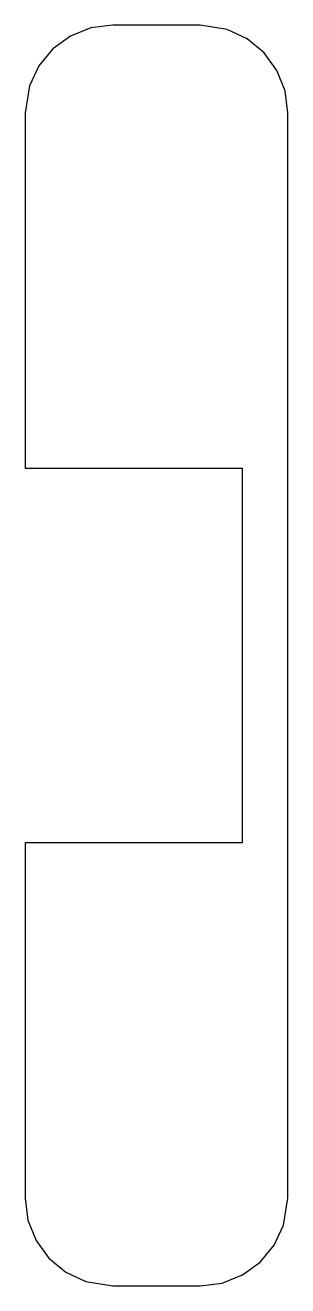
# Model space of a CAD drawing. Header units: metres. Extents: x -7.5 to 7.5, y -36 to 36.
import ezdxf

# ---------------------------------------------------------------- set-up
doc = ezdxf.new("R2010")
doc.units = ezdxf.units.M

msp = doc.modelspace()

# ---------------------------------------------------------------- linework, layer by layer
for p, q in [((-2.5, 36), (-3.74345, 35.8429)), ((2.5, 36), (-2.5, 36)), ((4.04509, 35.7553), (2.5, 36)), ((-4.90877, 35.3815), (-5.92273, 34.6448)), ((-3.74345, 35.8429), (-4.90877, 35.3815)), ((5.17914, 35.2216), (4.04509, 35.7553)), ((-5.92273, 34.6448), (-6.72163, 33.6791)), ((6.14484, 34.4227), (5.17914, 35.2216)), ((6.88153, 33.4088), (6.14484, 34.4227)), ((-6.72163, 33.6791), (-7.25528, 32.5451)), ((7.34291, 32.2435), (6.88153, 33.4088)), ((-7.25528, 32.5451), (-7.5, 31)), ((7.5, 31), (7.34291, 32.2435)), ((-7.5, 31), (-7.5, 10.7)), ((7.5, -31), (7.5, 31)), ((-7.5, 10.7), (4.89999, 10.7)), ((4.89999, 10.7), (4.89999, -10.7)), ((4.89999, -10.7), (-7.5, -10.7)), ((-7.5, -10.7), (-7.5, -31)), ((-7.5, -31), (-7.34291, -32.2435)), ((7.25528, -32.5451), (7.5, -31)), ((-7.34291, -32.2435), (-6.88153, -33.4088)), ((6.72163, -33.6791), (7.25528, -32.5451)), ((-6.88153, -33.4088), (-6.14484, -34.4227)), ((5.92273, -34.6448), (6.72163, -33.6791)), ((-6.14484, -34.4227), (-5.17914, -35.2216)), ((-5.17914, -35.2216), (-4.04509, -35.7553)), ((4.90877, -35.3815), (5.92273, -34.6448)), ((-4.04509, -35.7553), (-2.5, -36)), ((-2.5, -36), (2.5, -36)), ((2.5, -36), (3.74345, -35.8429)), ((3.74345, -35.8429), (4.90877, -35.3815))]:
    msp.add_line(p, q)

doc.saveas('drawing.dxf')
